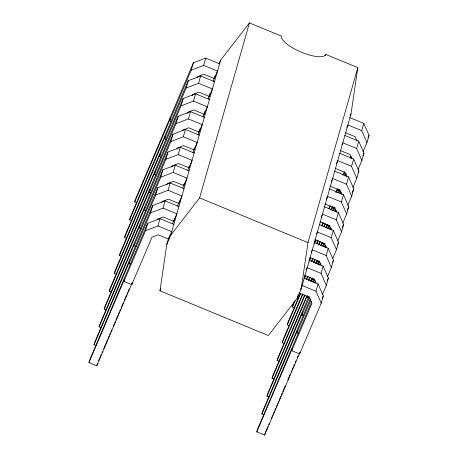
<?xml version="1.0" encoding="UTF-8"?>
<svg xmlns="http://www.w3.org/2000/svg" width="458" height="458" viewBox="0 0 458 458"><rect width="100%" height="100%" fill="white"/><g stroke="black" fill="none" stroke-linecap="round" stroke-linejoin="round"><path stroke-width="0.69" d="M219.021 63.874L220.613 60.147L249.45 22.9L281.613 36.176A23.845 7.248 23.1 0 0 301.639 52.292A23.845 7.248 23.1 0 0 325.661 54.359L357.824 67.635L351.011 113.973L301.164 288.969L297.19 298.29L268.354 335.537L159.979 290.801L166.792 244.463L168.55 238.286M301.164 288.969L307.976 242.637L357.824 67.635M88.961 362.553L124.61 278.974L123.929 281.372L131.767 284.613L132.454 282.208L96.804 365.793L88.961 362.553L89.671 360.051L147.631 223.378L160.002 218.655L173.84 224.368M96.003 345.527L94.039 344.714L94.754 342.218L152.709 205.539L165.086 200.822L178.918 206.529M101.081 327.688L99.123 326.88L99.833 324.379L157.792 187.706L170.164 182.982L183.996 188.69M106.164 309.848L104.201 309.041L104.916 306.539L162.871 169.866L175.248 165.143L189.08 170.851M111.242 292.009L109.285 291.202L109.994 288.7L167.954 152.027L180.326 147.304L194.158 153.018M116.326 274.176L114.363 273.363L115.078 270.867L173.032 134.188L185.41 129.471L199.241 135.179M121.404 256.337L119.446 255.524L120.156 253.028L178.11 116.349L190.488 111.632L204.32 117.34M126.488 238.498L124.524 237.691L125.24 235.189L183.194 98.516L195.572 93.793L209.403 99.501M131.566 220.659L129.608 219.851L130.318 217.35L188.272 80.677L200.65 75.954L214.481 81.667M136.656 202.797L134.692 201.989L135.408 199.488L193.362 62.815L205.739 58.092L219.571 63.805M96.804 365.793L97.514 363.291M130.312 264.077L129.007 263.539L129.688 261.134L94.039 344.714M136.049 246.507L134.085 245.7L134.772 243.295L99.123 326.88M141.127 228.668L139.169 227.861L139.85 225.456L104.201 309.041M145.558 210.56L144.247 210.022L144.934 207.623L109.285 291.202M150.636 192.726L149.331 192.183L150.012 189.784L114.363 273.363M155.72 174.887L154.409 174.349L155.096 171.945L119.446 255.524M160.798 157.048L159.493 156.51L160.174 154.106L124.524 237.691M165.882 139.209L164.571 138.671L165.258 136.272L129.608 219.851M170.966 121.347L169.66 120.809L170.342 118.41L134.692 201.989M123.929 281.372L145.547 230.683L147.631 223.378M129.007 263.539L150.63 212.844L152.709 205.539M134.085 245.7L155.709 195.005L157.792 187.706M139.169 227.861L160.792 177.166L162.871 169.866M144.247 210.022L165.87 159.332L167.954 152.027M149.331 192.183L170.954 141.493L173.032 134.188M154.409 174.349L176.032 123.654L178.11 116.349M159.493 156.51L181.116 105.815L183.194 98.516M164.571 138.671L186.194 87.982L188.272 80.677M169.66 120.809L191.284 70.12L193.362 62.815M145.547 230.683L157.924 225.96L160.002 218.655M150.63 212.844L163.002 208.121L165.086 200.822M155.709 195.005L168.086 190.288L170.164 182.982M160.792 177.166L173.164 172.448L175.248 165.143M165.87 159.332L178.248 154.609L180.326 147.304M170.954 141.493L183.326 136.77L185.41 129.471M176.032 123.654L188.41 118.937L190.488 111.632M181.116 105.815L193.488 101.098L195.572 93.793M186.194 87.982L198.572 83.259L200.65 75.954M191.284 70.12L203.655 65.397L205.739 58.092M172.655 223.876L173.634 220.441M177.738 206.031L178.523 203.289M182.822 188.186L183.996 184.07M187.906 170.347L189.074 166.225M192.984 152.503L194.158 148.386M198.068 134.658L199.241 130.541M203.152 116.819L203.93 114.071M208.235 98.974L209.209 95.545M213.119 81.816L214.292 77.7M131.767 284.613L151.999 237.181L158.187 234.817L168.584 239.11L169.529 235.79M157.083 219.342L163.266 216.983L173.662 221.271L174.424 218.615M178.935 202.768L179.502 200.776M166.689 184.963L167.244 183.664L173.427 181.305L183.824 185.599L184.585 182.942M171.767 167.124L172.322 165.825L178.511 163.466L188.908 167.76L189.286 166.431M176.851 149.291L177.401 147.991L183.589 145.627L193.986 149.921L194.553 147.928M182.484 130.152L188.673 127.793L199.07 132.081L200.014 128.761M187.013 113.613L187.562 112.313L193.751 109.954L204.148 114.242L205.092 110.928M192.091 95.774L192.646 94.474L198.835 92.115L209.232 96.409L210.176 93.088M197.18 77.912L197.736 76.612L203.919 74.253L214.315 78.547L215.266 75.227M166.792 244.463L170.765 235.143L220.613 60.147M159.979 290.801L160.569 288.74M170.765 235.143L199.608 197.896L249.45 22.9M300.007 352.179L264.638 435.1L256.795 431.865L257.511 429.364L311.577 301.793M263.842 414.811L261.884 414.003L262.594 411.502L310.295 298.879M268.926 396.971L266.962 396.164L267.678 393.662L308.721 296.635M274.004 379.132L272.046 378.325L272.756 375.823L306.723 296.194M279.088 361.299L277.124 360.486L277.84 357.99L304.788 294.809M284.166 343.46L282.208 342.653L282.918 340.151L302.566 294.082M289.25 325.621L287.286 324.814L288.002 322.312L300.351 293.355M294.981 308.051L292.37 306.975L294.202 301.839M297.19 298.29L298.169 294.86M264.638 435.1L265.171 433.222M304.226 278.218L318.058 283.931L323.308 295.925L321.224 303.23L299.606 353.92L291.763 350.685L292.444 348.28L256.795 431.865M298.158 333.361L296.853 332.823L297.534 330.418L261.884 414.003M303.236 315.522L301.931 314.984L302.618 312.585L266.962 396.164M308.32 297.689L307.009 297.145L307.352 295.948M313.398 279.849L312.093 279.306L312.436 278.109M319.134 262.279L317.171 261.472L317.514 260.27M324.212 244.44L322.255 243.633L322.598 242.431M329.296 226.607L327.333 225.794L327.676 224.592M333.722 208.499L332.416 207.955L332.76 206.758M339.458 190.929L337.494 190.122L337.838 188.919M321.224 303.23L315.98 291.231L318.058 283.931M322.432 294.465L326.314 285.368L321.069 273.374L323.148 266.069L309.316 260.356M327.516 276.626L331.392 267.529L326.148 255.535L328.231 248.23L314.394 242.522M332.594 258.787L336.475 249.69L331.231 237.696L333.31 230.391L319.478 224.683M337.678 240.954L341.554 231.851L336.309 219.857L338.393 212.552L324.556 206.844M342.756 223.115L346.637 214.018L341.393 202.018L343.471 194.719L329.64 189.005M347.834 205.276L351.715 196.179L346.471 184.185L348.549 176.88L334.718 171.166M352.918 187.436L356.799 178.339L351.555 166.346L353.633 159.041L339.802 153.333M357.996 169.603L361.877 160.5L356.633 148.506L358.711 141.201L344.88 135.494M363.08 151.764L366.961 142.667L361.711 130.667L363.795 123.368L349.964 117.654M299.606 353.92L299.944 352.717M326.314 285.368L328.392 278.063L323.148 266.069M331.392 267.529L333.476 260.224L328.231 248.23M336.475 249.69L338.554 242.385L333.31 230.391M341.554 231.851L343.637 224.552L338.393 212.552M346.637 214.018L348.715 206.713L343.471 194.719M351.715 196.179L353.799 188.873L348.549 176.88M356.799 178.339L358.877 171.034L353.633 159.041M361.877 160.5L363.961 153.201L358.711 141.201M366.961 142.667L369.039 135.362L363.795 123.368M214.315 78.547L217.493 71.105L203.655 65.397M161.605 202.802L162.161 201.503L168.349 199.144L178.746 203.432L181.918 195.995L168.086 190.288M209.232 96.409L212.403 88.967L198.572 83.259M98.636 360.658L101.161 354.732M102.002 352.763L102.569 351.446M103.691 348.813L107.619 339.596M108.18 338.285L109.021 336.309M109.582 334.993L110.424 333.018M110.991 331.701L111.832 329.726M113.235 326.434L114.076 324.459M114.637 323.148L115.479 321.173M116.04 319.856L119.126 312.614M119.693 311.297L120.534 309.322M121.095 308.011L123.62 302.085M124.462 300.11L125.023 298.793M125.584 297.477L126.425 295.502M126.986 294.191L127.828 292.215M128.395 290.899L129.236 288.924M204.148 114.242L207.319 106.806L193.488 101.098M199.07 132.081L202.241 124.645L188.41 118.937M193.986 149.921L197.163 142.484L183.326 136.77M188.908 167.76L192.079 160.317L178.248 154.609M183.824 185.599L187.001 178.156L173.164 172.448M173.662 221.271L176.84 213.834L163.002 208.121M168.584 239.11L171.756 231.674L157.924 225.96M325.106 55.664L325.661 54.359M350.215 115.834L351.011 113.973M346.826 127.439L347.88 124.96L361.711 130.667M342.006 144.654L342.802 142.799L356.633 148.506M336.395 163.735L337.718 160.632L351.555 166.346M331.317 181.574L332.64 178.471L346.471 184.185M326.233 199.407L327.556 196.31L341.393 202.018M321.155 217.247L322.478 214.149L336.309 219.857M316.604 233.843L317.394 231.988L331.231 237.696M342.905 175.019L344.29 171.767M350.107 158.124L350.937 156.178M314.188 243.129L315.591 239.843M321.487 226.023L322.89 222.731M328.787 208.911L330.189 205.619M335.806 192.457L337.208 189.165M314.6 242.998L316.003 239.711M321.9 225.886L323.302 222.599M329.199 208.779L330.321 206.146M336.218 192.326L337.62 189.034M337.494 190.122L338.05 188.822M343.872 175.174L344.977 172.574M351.074 158.279L351.63 156.98M311.257 252.301L312.316 249.822L326.148 255.535M337.821 192.858L339.206 189.606M345.029 175.964L346.134 173.364M309.11 260.968L310.513 257.677M316.409 243.856L317.812 240.57M323.709 226.75L325.111 223.458M331.002 209.638L332.13 207.005M309.522 260.837L310.925 257.545M316.816 243.725L318.224 240.433M324.115 226.613L325.237 223.985M331.134 210.165L332.537 206.873M332.416 207.955L332.972 206.655M338.788 193.013L340.174 189.767M345.996 176.118L346.551 174.819M306.179 270.14L307.238 267.661L321.069 273.374M332.743 210.691L334.128 207.445M339.945 193.803L340.781 191.85M304.026 278.808L305.434 275.516M311.325 261.695L312.728 258.404M318.625 244.583L320.028 241.297M325.924 227.471L327.046 224.844M292.37 306.975L295.175 300.391M304.438 278.676L305.841 275.384M311.738 261.564L313.14 258.272M318.757 245.11L320.159 241.818M326.056 227.998L327.459 224.712M327.333 225.794L327.888 224.494M333.71 210.852L335.096 207.6M340.912 193.957L341.468 192.658M300.562 289.244L302.148 285.523L315.98 291.231M327.659 228.531L329.044 225.284M334.867 211.636L335.697 209.69M306.247 279.535L307.65 276.243M313.547 262.423L314.949 259.131M320.84 245.311L321.968 242.677M287.286 324.814L300.763 293.223M306.654 279.403L308.062 276.111M313.673 262.949L315.075 259.657M320.972 245.837L322.375 242.545M322.255 243.633L322.81 242.334M328.626 228.691L330.012 225.439M335.834 211.796L336.39 210.497M367.929 137.961L369.039 135.362M322.581 246.37L323.966 243.124M329.783 229.475L330.619 227.529M308.463 280.262L309.866 276.97M315.762 263.15L316.884 260.516M282.208 342.653L302.978 293.95M308.595 280.788L309.997 277.496M315.894 263.676L317.297 260.384M317.171 261.472L317.726 260.173M323.548 246.524L324.934 243.278M330.75 229.63L331.306 228.33M362.85 155.8L363.961 153.201M317.497 264.209L318.882 260.957M324.705 247.314L325.535 245.362M310.684 280.989L311.806 278.355M277.124 360.486L304.919 295.336M310.81 281.515L312.213 278.224M312.093 279.306L312.648 278.012M318.465 264.363L319.85 261.117M325.672 247.469L326.228 246.169M358.047 172.987L358.877 171.034M312.419 282.048L313.804 278.796M319.621 265.153L320.457 263.201M272.046 378.325L307.135 296.063M307.009 297.145L307.564 295.845M313.387 282.202L314.772 278.951M352.414 192.125L353.799 188.873M314.543 282.987L315.373 281.04M301.931 314.984L309.688 296.79M347.33 209.959L348.715 206.713M296.853 332.823L310.707 300.334M342.252 227.798L343.637 224.552M291.763 350.685L311.995 303.253L309.373 297.253L298.977 292.96M337.723 244.337L338.554 242.385M332.645 262.176L333.476 260.224M327.287 280.662L328.392 278.063M322.197 298.524L323.308 295.925M265.348 432.598L267.878 426.679M268.72 424.703L269.281 423.387M271.245 418.778L272.086 416.803M272.647 415.486L274.331 411.542M274.892 410.225L275.739 408.25M276.3 406.933L277.142 404.958M277.703 403.641L278.544 401.666M279.105 400.349L280.788 396.405M281.349 395.088L282.191 393.113M282.752 391.796L285.282 385.871M287.807 379.951L290.332 374.026M291.173 372.051L291.735 370.734M292.296 369.423L293.143 367.448M293.704 366.131L294.546 364.156M295.107 362.839L295.948 360.864M297.351 357.572L298.192 355.603M345.361 132.665L355.105 136.69L356.942 140.887M340.277 150.505L350.026 154.529L351.858 158.726M335.199 168.344L344.943 172.363L346.78 176.565M330.115 186.177L339.865 190.202L341.697 194.404M325.037 204.016L334.781 208.041L336.619 212.237M319.953 221.855L329.703 225.88L331.535 230.076M314.875 239.694L324.619 243.719L326.457 247.915M199.608 197.896L307.976 242.637M309.791 257.533L319.541 261.552L321.115 265.153M304.713 275.367L314.457 279.391L316.031 282.992"/></g></svg>
